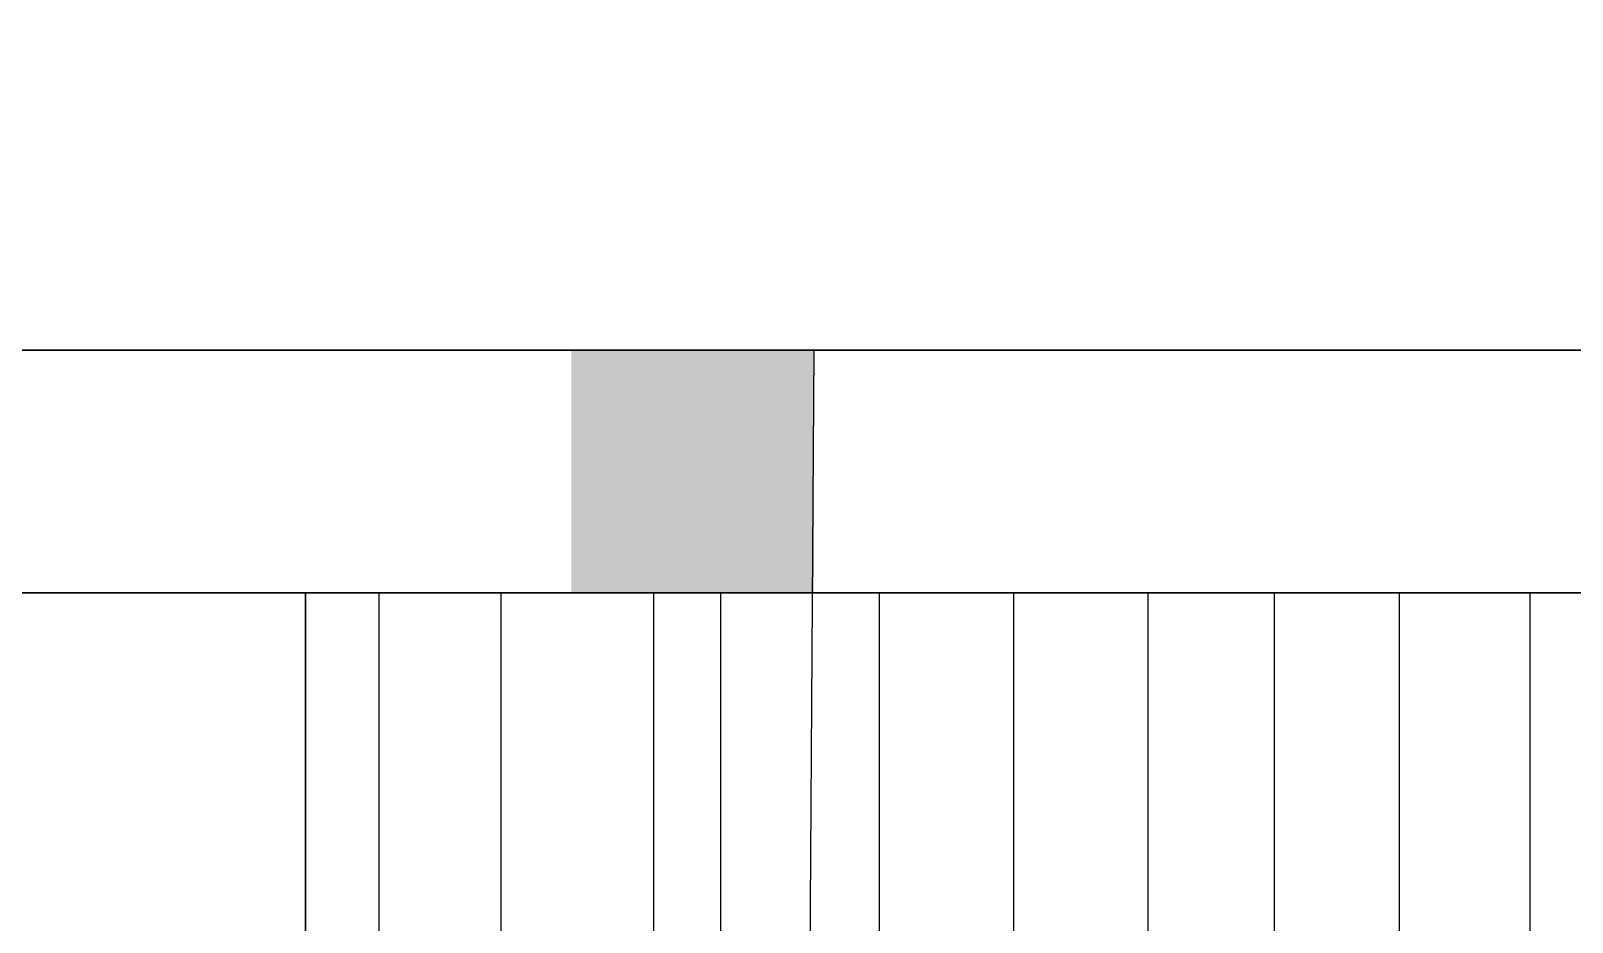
# Model space of a CAD drawing. Header units: metres. Extents: x 0 to 298, y 0 to 162.
# Drawn here: x 187.588 to 189.049, y 95.915 to 96.76 of the extents above; entities that cross this region are included whole.
import ezdxf

# ---------------------------------------------------------------- set-up
doc = ezdxf.new("R2010")
doc.units = ezdxf.units.M
doc.header["$MEASUREMENT"] = 0
doc.layers.add('BLK_1_FLR_0_BLT_UP_AREA', color=4, linetype='Continuous', lineweight=30)
doc.layers.add('BLK_1_FLR_0_CARPET_AREA', color=10, linetype='Continuous')

msp = doc.modelspace()

# ---------------------------------------------------------------- hatches: boundary and pattern name
at = {"ltscale": 0.25}
msp.add_hatch(color=256, dxfattribs=at).paths.add_polyline_path([(188.33038, 96.45727), (188.10038, 96.45727), (188.10038, 96.22727), (188.33038, 96.22727), (188.33038, 96.27727)])

# ---------------------------------------------------------------- linework, layer by layer
for p, q in [((183.12038, 96.45722), (193.01673, 96.45731)), ((184.33547, 96.45721), (195.89367, 96.4573)), ((188.10038, 96.45727), (188.33038, 96.45727)), ((188.33038, 96.45727), (188.31703, 94.4772)), ((195.89367, 96.2272), (183.12038, 96.2272)), ((187.8483, 96.2272), (187.8483, 94.4272)), ((187.91774, 96.2272), (187.91774, 94.4772)), ((188.03349, 96.2272), (188.03349, 94.4772)), ((188.17815, 96.2272), (188.17815, 94.4772)), ((188.24181, 96.2272), (188.24181, 94.4772)), ((188.39225, 96.2272), (188.39225, 94.4772)), ((188.51958, 96.2272), (188.51958, 94.4772)), ((188.64688, 96.2272), (188.64688, 94.4772)), ((188.76656, 96.2272), (188.76656, 94.4772)), ((188.88528, 96.2272), (188.88528, 94.4772)), ((189.00915, 96.2272), (189.00915, 94.4772))]:
    msp.add_line(p, q, dxfattribs=at)
msp.add_lwpolyline([(173.13408, 107.0472), (225.20038, 107.0472), (225.2013, 91.89751), (216.30083, 91.89751), (216.30083, 96.2272), (210.33203, 96.2272), (210.33203, 94.4272), (202.33203, 94.4272), (202.33203, 93.4272), (195.84815, 93.4272), (195.84815, 94.4272), (187.8483, 94.4272), (187.8483, 96.2272), (183.35038, 96.2272), (183.35038, 91.8972), (184.35038, 91.8972), (184.35038, 88.3122), (173.13408, 88.3122)], close=True)
at = {"layer": 'BLK_1_FLR_0_BLT_UP_AREA', "color": 26}
msp.add_lwpolyline([(173.13408, 88.3122), (183.35038, 88.3122), (183.35038, 96.2272), (216.30099, 96.22712), (216.30098, 91.89747), (225.20115, 91.89755), (225.19992, 107.0472), (173.13408, 107.0472)], close=True, dxfattribs=at)
at = {"layer": 'BLK_1_FLR_0_CARPET_AREA', "color": 15, "linetype": 'Continuous', "lineweight": 30}
msp.add_lwpolyline([(173.36408, 98.6672), (195.88203, 98.6672), (195.88224, 106.8172), (199.98203, 106.8172), (199.98203, 98.6672), (200.21203, 98.6672), (200.21203, 106.8172), (202.33203, 106.8172), (202.33203, 98.6672), (224.97038, 98.6672), (224.97106, 96.4572), (218.74083, 96.4572), (218.74083, 96.2272), (224.97108, 96.22761), (224.9716, 92.12751), (216.53083, 92.12751), (216.53083, 96.45744), (183.12038, 96.4572), (183.12038, 88.5422), (180.91038, 88.5422)], dxfattribs=at)

doc.saveas('drawing.dxf')
